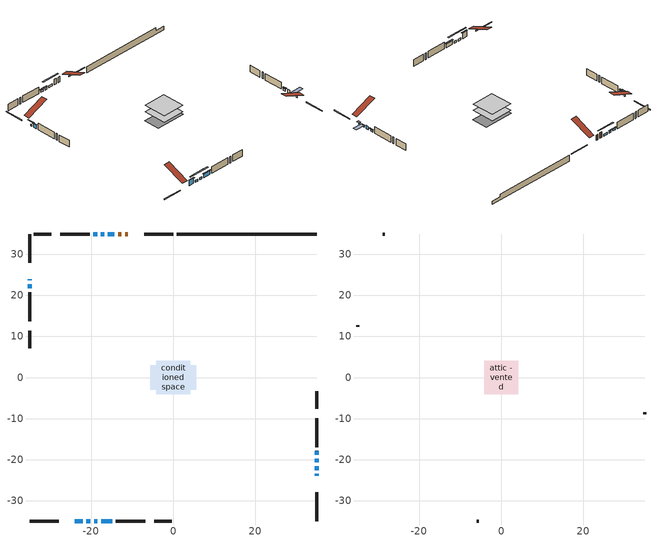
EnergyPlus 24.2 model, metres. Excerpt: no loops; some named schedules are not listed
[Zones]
conditioned space
 floor adiabatic (AdiabaticFloorConstruction): -4.11,-4.11 -4.11,4.11 4.11,4.11 4.11,-4.11 z1.38
 floor foundation (Slab1 construction): -5.55,-2.97 -5.55,2.97 5.55,2.97 5.55,-2.97 z-0.85
 wall outside (RimJoist1 construction): -0.02,35 -7.05,35 / -35,-35 -27.96,-35 / -35,35 -35,27.96 / 35,-35 35,-27.96 z1.38:1.68
 wall outside (AdiabaticWallConstruction 1): -11.05,35 -11.73,35 / -12.66,35 -13.47,35 z1.38:3.41
 wall outside (AdiabaticWallConstruction): 35,-23.97 35,-23.51 z1.38:2.3; -23.97,-35 -22.12,-35 z1.38:3.4; -21.2,-35 -20.23,-35 / -14.4,35 -15.93,35 z1.38:2.14; -19.3,-35 -18.48,-35 / 35,-22.58 35,-21.61 z1.38:2.2; -35,23.97 -35,23.68 z1.38:1.94; 35,-20.69 35,-19.77 z1.38:2.6; 35,-18.84 35,-17.92 / -16.85,35 -17.63,35 / -18.56,35 -19.47,35 z1.38:2.16; -35,22.76 -35,21.72 z1.38:2.61; -17.56,-35 -14.91,-35 z1.38:2.78
 wall outside (Wall1 construction): -20.4,35 -27.51,35 / -13.99,-35 -6.88,-35 / -35,20.8 -35,13.69 / 35,-17 35,-9.89 z1.38:3.82
 wall outside (Wall3 construction): -29.8,35 -34.07,35 / -4.58,-35 -0.32,-35 / -35,11.39 -35,7.13 / 35,-7.59 35,-3.33 z1.38:3.82
 wall foundation (FoundationWall1 construction): 0.91,35,-0.85 0.91,35,1.38 31.59,35,1.38 31.59,35,0.4 35,35,0.4 35,35,-0.85
 window (WindowConstruction 7): 35,-23.96 35,-23.51 z1.38:2.29
 window (WindowConstruction 6): -23.96,-35 -22.12,-35 z1.38:3.4
 window (WindowConstruction 9): -21.19,-35 -20.23,-35 z1.38:2.14
 window (WindowConstruction 10): -19.3,-35 -18.49,-35 z1.38:2.19
 window (WindowConstruction 11): 35,-22.58 35,-21.61 z1.38:2.19
 window (WindowConstruction 12): -14.4,35 -15.93,35 z1.38:2.14
 window (WindowConstruction 8): -35,23.96 -35,23.69 z1.38:1.94
 window (WindowConstruction): 35,-20.68 35,-19.77 z1.38:2.6
 window (WindowConstruction 1): 35,-18.84 35,-17.93 z1.38:2.15
 window (WindowConstruction 2): -16.85,35 -17.63,35 z1.38:2.15
 window (WindowConstruction 3): -18.56,35 -19.47,35 z1.38:2.15
 window (WindowConstruction 4): -35,22.76 -35,21.73 z1.38:2.61
 window (WindowConstruction 5): -17.56,-35 -14.91,-35 z1.38:2.78
 door (Door): -11.05,35 -11.73,35 z1.38:3.41
 door (Door 1): -12.66,35 -13.47,35 z1.38:3.41
 ceiling adiabatic (AdiabaticFloorConstruction): 4.11,-4.11 4.11,4.11 -4.11,4.11 -4.11,-4.11 z1.38
attic - vented
 floor to conditioned space (Floor1 construction Reversed): -4.11,-4.11 -4.11,4.11 4.11,4.11 4.11,-4.11 z3.82
 wall outside (Wall2 construction): -28.43,35 -28.87,35 / -5.95,-35 -5.51,-35 / -35,12.76 -35,12.32 / 35,-8.96 35,-8.52 z1.38:3.82
 roof outside (Roof1 construction): -10.12,35,3.82 -10.12,27.1,7.11 -7.98,27.1,7.11 -7.98,35,3.82; -24.89,-35,3.82 -24.89,-27.1,7.11 -27.03,-27.1,7.11 -27.03,-35,3.82; -35,24.89,3.82 -27.1,24.89,7.11 -27.1,27.03,7.11 -35,27.03,3.82; 35,-24.89,3.82 27.1,-24.89,7.11 27.1,-27.03,7.11 35,-27.03,3.82
shading: 35,-23.2 35,-24.28 35.61,-24.28 35.61,-23.2 z2.61; -21.87,-35 -24.21,-35 -24.21,-35.29 -21.87,-35.29 z3.65; -17.65,-35 -23.77,-35 -23.77,-35.29 -17.65,-35.29 z4.72; -15.91,-35 -21.88,-35 -21.88,-35.29 -15.91,-35.29 z4.77; 35,-21.51 35,-22.68 38.71,-22.68 38.71,-21.51 z2.29; -18.5,35 -11.82,35 -11.82,35.29 -18.5,35.29 z4.72; -35,22.48 -35,25.18 -35.29,25.18 -35.29,22.48 z3.15; 35,-17.68 35,-19.09 35.29,-19.09 35.29,-17.68 z2.4; -17.88,35 -16.6,35 -16.6,35.29 -17.88,35.29 z2.4; -19.72,35 -18.31,35 -18.31,35.29 -19.72,35.29 z2.4; -35,21.43 -35,23.05 -35.29,23.05 -35.29,21.43 z2.91; -14.62,-35 -17.86,-35 -17.86,-35.29 -14.62,-35.29 z3.07
[Building]
Building 1: Terrain=Suburbs
[Site:Location]
Lethbridge CDA_AB: Latitude {deg}=49.7; Longitude {deg}=-112.77; Time Zone {hr}=-7; Elevation {m}=910; Keep Site Location Information=Yes
[Site:GroundTemperature:Shallow]
2.17017, 0.159738, -0.00126401, 0.952787, 4.78277, 8.59492, 11.8998, 13.9934, 14.1713, 12.4685, 9.24786, 5.55266
[Site:WaterMainsTemperature]
Calculation Method=Schedule; Temperature Schedule=mains temperature schedule
[Material] Roughness=Rough; Thermal Absorptance=0.9
Name | Thickness {m} | Conductivity {W/m-K} | Density {kg/m3} | Specific Heat {J/kg-K} | Solar Absorptance | Visible Absorptance
asphalt or fiberglass shingles | 0.00635 | 0.162714 | 1121.4 | 1465.45 | 0.4 | 0.4
ceiling loosefill ins | 0.169333 | 0.0480833 | 16.02 | 1046.75 | 0.7 | 0.7
ceiling stud and cavity | 0.1397 | 0.150831 | 65.682 | 1177.47 | 0.7 | 0.7
concrete 4.0 in. | 0.1016 | 1.803125 | 2242.8 | 837.4 | 0.7 | 0.7
concrete 8.0 in. | 0.2032 | 1.803125 | 2242.8 | 837.4 | 0.7 | 0.7
door material | 0.04445 | 0.188738 | 512.64 | 1214.23 | 0.7 | 0.7
door material 1 | 0.04445 | 0.327969 | 512.64 | 1214.23 | 0.7 | 0.7
exterior vertical ins | 0.00365657 | 0.029427 | 32.04 | 1214.23 | 0.7 | 0.7
floor covering | 0.0127 | 0.0433444 | 54.468 | 1339.84 | 0.6 | 0.6
floor rigid ins; wall rigid ins | 0.512978 | 0.029427 | 32.04 | 1214.23 | 0.7 | 0.7
floor stud and cavity | 0.1397 | 1.75129 | 37.0049 | 1207.88 | 0.7 | 0.7
furniture material conditioned space 1 | 0.1524 | 0.115458 | 640.8 | 1214.23 | 0.6 | 0.6
gypsum board | 0.00254 | 0.160291 | 801 | 837.4 | 0.6 | 0.6
gypsum board 1 | 0.0127 | 0.160291 | 801 | 837.4 | 0.6 | 0.6
gypsum board 2 | 0.0127 | 0.160291 | 801 | 837.4 | 0.7 | 0.7
osb sheathing 0.5 in. | 0.0127 | 0.115458 | 512.64 | 1214.23 | 0.7 | 0.7
osb sheathing 0.75 in. | 0.01905 | 0.115458 | 512.64 | 1214.23 | 0.7 | 0.7
rim joist stud and cavity | 0.0508 | 0.271007 | 50.32683 | 1063.81 | 0.6 | 0.6
wall stud and cavity | 0.0889 | 0.258623 | 50.32683 | 1063.81 | 0.7 | 0.7
wall stud and cavity 1 | 0.0889 | 6.1454 | 50.32683 | 1063.81 | 0.6 | 0.6
wall stud and cavity 2 | 0.1397 | 0.127231 | 139.0536 | 1170.24 | 0.7 | 0.7
wall stud and cavity 3 | 0.0889 | 0.380278 | 52.3479 | 1209.89 | 0.7 | 0.7
wall stud and cavity 4 | 0.0889 | 0.391764 | 83.0341 | 1211.67 | 0.7 | 0.7
wood siding | 0.00254 | 0.102417 | 544.68 | 1172.36 | 0.4 | 0.4
wood siding 1 | 0.0254 | 0.102417 | 544.68 | 1172.36 | 0.4 | 0.4
wood siding 2; wood siding 3; wood siding 4 | 0.0254 | 0.102417 | 544.68 | 1172.36 | 0.7 | 0.7
[WindowMaterial:SimpleGlazingSystem]
Name | U-Factor {W/m2-K} | Solar Heat Gain Coefficient
WindowMaterial | 4.644604 | 0.66
WindowMaterial 1 | 5.09146 | 0.63
WindowMaterial 10 | 2.97187 | 0.55
WindowMaterial 11 | 3.05136 | 0.46
WindowMaterial 2 | 5.31063 | 0.62
WindowMaterial 3 | 2.51479 | 0.39
WindowMaterial 4 | 1.64492 | 0.43
WindowMaterial 5 | 4.21932 | 0.68
WindowMaterial 6 | 4.44815 | 0.52
WindowMaterial 7 | 3.07691 | 0.47
WindowMaterial 8 | 3.02581 | 0.5
WindowMaterial 9 | 3.04227 | 0.48
[Construction]
AdiabaticFloorConstruction: floor stud and cavity, floor rigid ins, osb sheathing 0.75 in., floor covering
AdiabaticWallConstruction: wood siding 3, wall rigid ins, wall stud and cavity 3, gypsum board 1
AdiabaticWallConstruction 1: wood siding 4, wall rigid ins, wall stud and cavity 3, gypsum board 1
Door: door material
Door 1: door material 1
Floor1 construction Reversed: gypsum board 1, ceiling stud and cavity, ceiling loosefill ins
FoundationWall1 construction: concrete 8.0 in., gypsum board 2
furniture construction conditioned space 1: furniture material conditioned space 1
PartitionWallConstruction: gypsum board 1, wall stud and cavity 4, gypsum board 1
RimJoist1 construction: wood siding 2, rim joist stud and cavity
Roof1 construction: asphalt or fiberglass shingles
Slab1 construction: concrete 4.0 in.
Wall1 construction: wood siding, wall stud and cavity, gypsum board
Wall2 construction: wood siding, wall stud and cavity 1
Wall3 construction: wood siding 1, osb sheathing 0.5 in., wall stud and cavity 2, gypsum board 1
WindowConstruction: WindowMaterial
WindowConstruction 1; WindowConstruction 3: WindowMaterial 1
WindowConstruction 10: WindowMaterial 9
WindowConstruction 11: WindowMaterial 10
WindowConstruction 12: WindowMaterial 11
WindowConstruction 2: WindowMaterial 2
WindowConstruction 4: WindowMaterial 3
WindowConstruction 5: WindowMaterial 4
WindowConstruction 6: WindowMaterial 5
WindowConstruction 7: WindowMaterial 6
WindowConstruction 8: WindowMaterial 7
WindowConstruction 9: WindowMaterial 8
[Zone] Multiplier=1; Part of Total Floor Area=Yes
Name | Volume {m3}
attic - vented | 35.5967
conditioned space | 330.9
[Space]
Name | Zone | Volume {m3}
attic - vented 1 | attic - vented | 35.5967
conditioned space 1 | conditioned space | 330.9
[ZoneInfiltration:EffectiveLeakageArea]
infil attic - vented 1: Zone or Space=attic - vented 1; Schedule=Always On Discrete; Effective Air Leakage Area {cm2}=2456.73; Stack Coefficient=0.000398373; Wind Coefficient=1.34854e-05
[ZoneMixing]
whole house fan mix: Zone or Space=attic - vented; Schedule=Always On Continuous; Design Flow Rate Calculation Method=Flow/Zone; Design Flow Rate {m3/s}=0; Source Zone or Space=conditioned space
[SurfaceProperty:ExposedFoundationPerimeter]
Slab1: Exposed Perimeter Calculation Method=TotalExposedPerimeter; Total Exposed Perimeter {m}=34.086
[InternalMass] Zone or ZoneList=conditioned space; Space or SpaceList=conditioned space 1
Name | Construction | Surface Area {m2}
furniture mass conditioned space 1 | furniture construction conditioned space 1 | 53.4401
partition wall mass | PartitionWallConstruction | 133.6
[Lights]
interior lighting: Zone or ZoneList or Space or SpaceList=conditioned space 1; Schedule=interior lighting schedule; Design Level Calculation Method=LightingLevel; Lighting Level {W}=343.2; Return Air Fraction=0; Fraction Radiant=0.6; Fraction Visible=0.2; Fraction Replaceable=1
[People]
occupants: Zone or ZoneList or Space or SpaceList=conditioned space 1; Number of People Schedule=occupants schedule; Number of People Calculation Method=People; Number of People=3; Fraction Radiant=0.314171; Sensible Heat Fraction=0.56303; Activity Level Schedule=occupants activity schedule; Carbon Dioxide Generation Rate {m3/s-W}=0; Enable ASHRAE 55 Comfort Warnings=No; Mean Radiant Temperature Calculation Type=EnclosureAveraged
[ElectricEquipment] Zone or ZoneList or Space or SpaceList=conditioned space 1; Design Level Calculation Method=EquipmentLevel
Name | Schedule | Design Level {W} | Fraction Latent | Fraction Radiant | Fraction Lost
clothes dryer | clothes dryer schedule | 140.772 | 0.015 | 0.081 | 0.85
clothes washer | clothes washer schedule | 32.1985 | 0.03 | 0.162 | 0.7
cooking range | cooking range schedule | 215.147 | 0.08 | 0.432 | 0.2
dishwasher | dishwasher schedule | 66.8632 | 0.3 | 0.18 | 0.4
fridge | fridge schedule | 72.9452 | 0 | 0.6 | 0
mech vent house fan | mech vent house fan schedule | 0 | 0 | 0 | 1
mech vent house fan cfis | mech vent house fan cfis schedule | 0 | 0 | 0 | 0
misc plug loads | misc plug loads schedule | 494.7 | 0.045 | 0.513 | 0.1
whole house fan | Always On Discrete | 0 | 0 | 0 | 1
[OtherEquipment] Zone or ZoneList or Space or SpaceList=conditioned space 1; Design Level Calculation Method=EquipmentLevel
Name | Fuel Type | Schedule | Design Level {W} | Fraction Latent | Fraction Radiant | Fraction Lost
clothes dryer 1 | Electricity | clothes dryer schedule | 0 | 0.015 | 0.081 | 0.85
cooking range 1 | Electricity | cooking range schedule | 0 | 0.08 | 0.432 | 0.2
general water use latent | None | general water use schedule | 62.594 | 1 | 0 | 0
general water use sensible | None | general water use schedule | -61.6891 | 0 | 0.6 | 0
mech vent house fan latent load | None | Always On Discrete | 0 | 1 | 0 | 0
mech vent house fan sensible load | None | Always On Discrete | 0 | 0 | 0 | 0
water heater energy adjustment1 | NaturalGas | Always On Discrete | 0.01 | 0 | 0 | 1
[ZoneInfiltration:DesignFlowRate] Zone or ZoneList or Space or SpaceList=conditioned space 1; Schedule=Always On Discrete; Design Flow Rate Calculation Method=Flow/Zone; Design Flow Rate {m3/s}=0
infil flow; natural vent flow; whole house fan flow
[Foundation:Kiva]
Foundation Kiva 1: Initial Indoor Air Temperature {C}=18; Wall Height Above Grade {m}=1.38001; Wall Depth Below Slab {m}=0.2032; Custom Block Material Name 1=exterior vertical ins; Custom Block Depth 1 {m}=2.23001; Custom Block X Position 1 {m}=0.2159; Custom Block Z Position 1 {m}=0
[Foundation:Kiva:Settings]
Soil Conductivity {W/m-K}=0.849921; Soil Density {kg/m3}=1842.3; Soil Specific Heat {J/kg-K}=418.7; Ground Solar Absorptivity=0.9; Ground Thermal Absorptivity=0.9; Ground Surface Roughness {m}=0.03; Far-Field Width {m}=40; Deep-Ground Boundary Condition=ZeroFlux; Deep-Ground Depth {m}=40; Minimum Cell Dimension {m}=0.2; Maximum Cell Growth Coefficient=3; Simulation Timestep=Timestep
[Exterior:Lights]
exterior lighting: Schedule=exterior lighting schedule; Design Level {W}=75.6
[Schedule:Constant]
Name | Hourly Value
Always On Continuous; mech vent house fan schedule; mech vent house fan cfis schedule; Always On Discrete | 1
occupants activity schedule | 117.228
fridge schedule | 0
[Schedule:Day:Interval]
interior lighting schedule day: No, 01:00, 0.108182, 04:00, 0.0901515, 05:00, 0.0991667, 06:00, 0.162273, 07:00, 0.270455, 08:00, 0.342576, 10:00, 0.369621, 11:00, 0.351591, 12:00, 0.333561, 13:00, 0.324545, 14:00, 0.31553, 15:00, 0.333561, 16:00, 0.369621, 17:00, 0.450758, 18:00, 0.585985, 19:00, 0.775303, 20:00, 0.955606, 21:00, 0.991667, 22:00, 0.712197, 23:00, 0.360606, 24:00, 0.162273
interior lighting schedule default day: No, 24:00, 0
[Schedule:Week:Daily]
interior lighting schedule Week Rule - Jan1-Jan27: interior lighting schedule day, interior lighting schedule day, interior lighting schedule day, interior lighting schedule day, interior lighting schedule day, interior lighting schedule day, interior lighting schedule day, interior lighting schedule default day, interior lighting schedule default day, interior lighting schedule default day, interior lighting schedule default day, interior lighting schedule default day
interior lighting schedule Week Rule - Jan28-Feb3: interior lighting schedule day, interior lighting schedule day, interior lighting schedule day, interior lighting schedule day, interior lighting schedule day 1, interior lighting schedule day 1, interior lighting schedule day 1, interior lighting schedule default day, interior lighting schedule default day, interior lighting schedule default day, interior lighting schedule default day, interior lighting schedule default day
interior lighting schedule Week Rule - Feb4-Feb24: interior lighting schedule day 1, interior lighting schedule day 1, interior lighting schedule day 1, interior lighting schedule day 1, interior lighting schedule day 1, interior lighting schedule day 1, interior lighting schedule day 1, interior lighting schedule default day, interior lighting schedule default day, interior lighting schedule default day, interior lighting schedule default day, interior lighting schedule default day
interior lighting schedule Week Rule - Feb25-Mar3: interior lighting schedule day 1, interior lighting schedule day 1, interior lighting schedule day 1, interior lighting schedule day 1, interior lighting schedule day 2, interior lighting schedule day 2, interior lighting schedule day 2, interior lighting schedule default day, interior lighting schedule default day, interior lighting schedule default day, interior lighting schedule default day, interior lighting schedule default day
interior lighting schedule Week Rule - Mar4-Mar31: interior lighting schedule day 2, interior lighting schedule day 2, interior lighting schedule day 2, interior lighting schedule day 2, interior lighting schedule day 2, interior lighting schedule day 2, interior lighting schedule day 2, interior lighting schedule default day, interior lighting schedule default day, interior lighting schedule default day, interior lighting schedule default day, interior lighting schedule default day
interior lighting schedule Week Rule - Apr1-Apr28: interior lighting schedule day 3, interior lighting schedule day 3, interior lighting schedule day 3, interior lighting schedule day 3, interior lighting schedule day 3, interior lighting schedule day 3, interior lighting schedule day 3, interior lighting schedule default day, interior lighting schedule default day, interior lighting schedule default day, interior lighting schedule default day, interior lighting schedule default day
interior lighting schedule Week Rule - Apr29-May5: interior lighting schedule day 3, interior lighting schedule day 3, interior lighting schedule day 4, interior lighting schedule day 4, interior lighting schedule day 4, interior lighting schedule day 4, interior lighting schedule day 4, interior lighting schedule default day, interior lighting schedule default day, interior lighting schedule default day, interior lighting schedule default day, interior lighting schedule default day
interior lighting schedule Week Rule - May6-May26: interior lighting schedule day 4, interior lighting schedule day 4, interior lighting schedule day 4, interior lighting schedule day 4, interior lighting schedule day 4, interior lighting schedule day 4, interior lighting schedule day 4, interior lighting schedule default day, interior lighting schedule default day, interior lighting schedule default day, interior lighting schedule default day, interior lighting schedule default day
interior lighting schedule Week Rule - May27-Jun2: interior lighting schedule day 4, interior lighting schedule day 4, interior lighting schedule day 4, interior lighting schedule day 4, interior lighting schedule day 4, interior lighting schedule day 5, interior lighting schedule day 5, interior lighting schedule default day, interior lighting schedule default day, interior lighting schedule default day, interior lighting schedule default day, interior lighting schedule default day
interior lighting schedule Week Rule - Jun3-Jun30: interior lighting schedule day 5, interior lighting schedule day 5, interior lighting schedule day 5, interior lighting schedule day 5, interior lighting schedule day 5, interior lighting schedule day 5, interior lighting schedule day 5, interior lighting schedule default day, interior lighting schedule default day, interior lighting schedule default day, interior lighting schedule default day, interior lighting schedule default day
interior lighting schedule Week Rule - Jul1-Jul28: interior lighting schedule day 6, interior lighting schedule day 6, interior lighting schedule day 6, interior lighting schedule day 6, interior lighting schedule day 6, interior lighting schedule day 6, interior lighting schedule day 6, interior lighting schedule default day, interior lighting schedule default day, interior lighting schedule default day, interior lighting schedule default day, interior lighting schedule default day
interior lighting schedule Week Rule - Jul29-Aug4: interior lighting schedule day 6, interior lighting schedule day 6, interior lighting schedule day 6, interior lighting schedule day 7, interior lighting schedule day 7, interior lighting schedule day 7, interior lighting schedule day 7, interior lighting schedule default day, interior lighting schedule default day, interior lighting schedule default day, interior lighting schedule default day, interior lighting schedule default day
interior lighting schedule Week Rule - Aug5-Aug25: interior lighting schedule day 7, interior lighting schedule day 7, interior lighting schedule day 7, interior lighting schedule day 7, interior lighting schedule day 7, interior lighting schedule day 7, interior lighting schedule day 7, interior lighting schedule default day, interior lighting schedule default day, interior lighting schedule default day, interior lighting schedule default day, interior lighting schedule default day
interior lighting schedule Week Rule - Aug26-Sep1: interior lighting schedule day 7, interior lighting schedule day 7, interior lighting schedule day 7, interior lighting schedule day 7, interior lighting schedule day 7, interior lighting schedule day 7, interior lighting schedule day 8, interior lighting schedule default day, interior lighting schedule default day, interior lighting schedule default day, interior lighting schedule default day, interior lighting schedule default day
interior lighting schedule Week Rule - Sep2-Sep29: interior lighting schedule day 8, interior lighting schedule day 8, interior lighting schedule day 8, interior lighting schedule day 8, interior lighting schedule day 8, interior lighting schedule day 8, interior lighting schedule day 8, interior lighting schedule default day, interior lighting schedule default day, interior lighting schedule default day, interior lighting schedule default day, interior lighting schedule default day
interior lighting schedule Week Rule - Sep30-Oct6: interior lighting schedule day 8, interior lighting schedule day 9, interior lighting schedule day 9, interior lighting schedule day 9, interior lighting schedule day 9, interior lighting schedule day 9, interior lighting schedule day 9, interior lighting schedule default day, interior lighting schedule default day, interior lighting schedule default day, interior lighting schedule default day, interior lighting schedule default day
interior lighting schedule Week Rule - Oct7-Oct27: interior lighting schedule day 9, interior lighting schedule day 9, interior lighting schedule day 9, interior lighting schedule day 9, interior lighting schedule day 9, interior lighting schedule day 9, interior lighting schedule day 9, interior lighting schedule default day, interior lighting schedule default day, interior lighting schedule default day, interior lighting schedule default day, interior lighting schedule default day
interior lighting schedule Week Rule - Oct28-Nov3: interior lighting schedule day 9, interior lighting schedule day 9, interior lighting schedule day 9, interior lighting schedule day 9, interior lighting schedule day 10, interior lighting schedule day 10, interior lighting schedule day 10, interior lighting schedule default day, interior lighting schedule default day, interior lighting schedule default day, interior lighting schedule default day, interior lighting schedule default day
interior lighting schedule Week Rule - Nov4-Nov24: interior lighting schedule day 10, interior lighting schedule day 10, interior lighting schedule day 10, interior lighting schedule day 10, interior lighting schedule day 10, interior lighting schedule day 10, interior lighting schedule day 10, interior lighting schedule default day, interior lighting schedule default day, interior lighting schedule default day, interior lighting schedule default day, interior lighting schedule default day
interior lighting schedule Week Rule - Nov25-Dec1: interior lighting schedule day 10, interior lighting schedule day 10, interior lighting schedule day 10, interior lighting schedule day 10, interior lighting schedule day 10, interior lighting schedule day 10, interior lighting schedule day 11, interior lighting schedule default day, interior lighting schedule default day, interior lighting schedule default day, interior lighting schedule default day, interior lighting schedule default day
interior lighting schedule Week Rule - Dec2-Dec31: interior lighting schedule day 11, interior lighting schedule day 11, interior lighting schedule day 11, interior lighting schedule day 11, interior lighting schedule day 11, interior lighting schedule day 11, interior lighting schedule day 11, interior lighting schedule default day, interior lighting schedule default day, interior lighting schedule default day, interior lighting schedule default day, interior lighting schedule default day
occupants schedule Week Rule - Jan1-Dec31: occupants schedule day, occupants schedule day, occupants schedule day, occupants schedule day, occupants schedule day, occupants schedule day, occupants schedule day, occupants schedule default day, occupants schedule default day, occupants schedule default day, occupants schedule default day, occupants schedule default day
clothes dryer schedule Week Rule - Jan1-Dec31: clothes dryer schedule day, clothes dryer schedule day, clothes dryer schedule day, clothes dryer schedule day, clothes dryer schedule day, clothes dryer schedule day, clothes dryer schedule day, clothes dryer schedule default day, clothes dryer schedule default day, clothes dryer schedule default day, clothes dryer schedule default day, clothes dryer schedule default day
clothes washer schedule Week Rule - Jan1-Dec31: clothes washer schedule day, clothes washer schedule day, clothes washer schedule day, clothes washer schedule day, clothes washer schedule day, clothes washer schedule day, clothes washer schedule day, clothes washer schedule default day, clothes washer schedule default day, clothes washer schedule default day, clothes washer schedule default day, clothes washer schedule default day
cooking range schedule Week Rule - Jan1-Dec31: cooking range schedule day, cooking range schedule day, cooking range schedule day, cooking range schedule day, cooking range schedule day, cooking range schedule day, cooking range schedule day, cooking range schedule default day, cooking range schedule default day, cooking range schedule default day, cooking range schedule default day, cooking range schedule default day
dishwasher schedule Week Rule - Jan1-Dec31: dishwasher schedule day, dishwasher schedule day, dishwasher schedule day, dishwasher schedule day, dishwasher schedule day, dishwasher schedule day, dishwasher schedule day, dishwasher schedule default day, dishwasher schedule default day, dishwasher schedule default day, dishwasher schedule default day, dishwasher schedule default day
misc plug loads schedule Week Rule - Jan1-Dec31: misc plug loads schedule day, misc plug loads schedule day, misc plug loads schedule day, misc plug loads schedule day, misc plug loads schedule day, misc plug loads schedule day, misc plug loads schedule day, misc plug loads schedule default day, misc plug loads schedule default day, misc plug loads schedule default day, misc plug loads schedule default day, misc plug loads schedule default day
general water use schedule Week Rule - Jan1-Dec31: general water use schedule day, general water use schedule day, general water use schedule day, general water use schedule day, general water use schedule day, general water use schedule day, general water use schedule day, general water use schedule default day, general water use schedule default day, general water use schedule default day, general water use schedule default day, general water use schedule default day
exterior lighting schedule Week Rule - Jan1-Jan27: exterior lighting schedule day, exterior lighting schedule day, exterior lighting schedule day, exterior lighting schedule day, exterior lighting schedule day, exterior lighting schedule day, exterior lighting schedule day, exterior lighting schedule default day, exterior lighting schedule default day, exterior lighting schedule default day, exterior lighting schedule default day, exterior lighting schedule default day
exterior lighting schedule Week Rule - Jan28-Feb3: exterior lighting schedule day, exterior lighting schedule day, exterior lighting schedule day, exterior lighting schedule day, exterior lighting schedule day 1, exterior lighting schedule day 1, exterior lighting schedule day 1, exterior lighting schedule default day, exterior lighting schedule default day, exterior lighting schedule default day, exterior lighting schedule default day, exterior lighting schedule default day
exterior lighting schedule Week Rule - Feb4-Feb24: exterior lighting schedule day 1, exterior lighting schedule day 1, exterior lighting schedule day 1, exterior lighting schedule day 1, exterior lighting schedule day 1, exterior lighting schedule day 1, exterior lighting schedule day 1, exterior lighting schedule default day, exterior lighting schedule default day, exterior lighting schedule default day, exterior lighting schedule default day, exterior lighting schedule default day
exterior lighting schedule Week Rule - Feb25-Mar3: exterior lighting schedule day 1, exterior lighting schedule day 1, exterior lighting schedule day 1, exterior lighting schedule day 1, exterior lighting schedule day 2, exterior lighting schedule day 2, exterior lighting schedule day 2, exterior lighting schedule default day, exterior lighting schedule default day, exterior lighting schedule default day, exterior lighting schedule default day, exterior lighting schedule default day
exterior lighting schedule Week Rule - Mar4-Mar31: exterior lighting schedule day 2, exterior lighting schedule day 2, exterior lighting schedule day 2, exterior lighting schedule day 2, exterior lighting schedule day 2, exterior lighting schedule day 2, exterior lighting schedule day 2, exterior lighting schedule default day, exterior lighting schedule default day, exterior lighting schedule default day, exterior lighting schedule default day, exterior lighting schedule default day
exterior lighting schedule Week Rule - Apr1-Apr28: exterior lighting schedule day 3, exterior lighting schedule day 3, exterior lighting schedule day 3, exterior lighting schedule day 3, exterior lighting schedule day 3, exterior lighting schedule day 3, exterior lighting schedule day 3, exterior lighting schedule default day, exterior lighting schedule default day, exterior lighting schedule default day, exterior lighting schedule default day, exterior lighting schedule default day
exterior lighting schedule Week Rule - Apr29-May5: exterior lighting schedule day 3, exterior lighting schedule day 3, exterior lighting schedule day 4, exterior lighting schedule day 4, exterior lighting schedule day 4, exterior lighting schedule day 4, exterior lighting schedule day 4, exterior lighting schedule default day, exterior lighting schedule default day, exterior lighting schedule default day, exterior lighting schedule default day, exterior lighting schedule default day
exterior lighting schedule Week Rule - May6-May26: exterior lighting schedule day 4, exterior lighting schedule day 4, exterior lighting schedule day 4, exterior lighting schedule day 4, exterior lighting schedule day 4, exterior lighting schedule day 4, exterior lighting schedule day 4, exterior lighting schedule default day, exterior lighting schedule default day, exterior lighting schedule default day, exterior lighting schedule default day, exterior lighting schedule default day
exterior lighting schedule Week Rule - May27-Jun2: exterior lighting schedule day 4, exterior lighting schedule day 4, exterior lighting schedule day 4, exterior lighting schedule day 4, exterior lighting schedule day 4, exterior lighting schedule day 5, exterior lighting schedule day 5, exterior lighting schedule default day, exterior lighting schedule default day, exterior lighting schedule default day, exterior lighting schedule default day, exterior lighting schedule default day
exterior lighting schedule Week Rule - Jun3-Jun30: exterior lighting schedule day 5, exterior lighting schedule day 5, exterior lighting schedule day 5, exterior lighting schedule day 5, exterior lighting schedule day 5, exterior lighting schedule day 5, exterior lighting schedule day 5, exterior lighting schedule default day, exterior lighting schedule default day, exterior lighting schedule default day, exterior lighting schedule default day, exterior lighting schedule default day
exterior lighting schedule Week Rule - Jul1-Jul28: exterior lighting schedule day 6, exterior lighting schedule day 6, exterior lighting schedule day 6, exterior lighting schedule day 6, exterior lighting schedule day 6, exterior lighting schedule day 6, exterior lighting schedule day 6, exterior lighting schedule default day, exterior lighting schedule default day, exterior lighting schedule default day, exterior lighting schedule default day, exterior lighting schedule default day
exterior lighting schedule Week Rule - Jul29-Aug4: exterior lighting schedule day 6, exterior lighting schedule day 6, exterior lighting schedule day 6, exterior lighting schedule day 7, exterior lighting schedule day 7, exterior lighting schedule day 7, exterior lighting schedule day 7, exterior lighting schedule default day, exterior lighting schedule default day, exterior lighting schedule default day, exterior lighting schedule default day, exterior lighting schedule default day
exterior lighting schedule Week Rule - Aug5-Aug25: exterior lighting schedule day 7, exterior lighting schedule day 7, exterior lighting schedule day 7, exterior lighting schedule day 7, exterior lighting schedule day 7, exterior lighting schedule day 7, exterior lighting schedule day 7, exterior lighting schedule default day, exterior lighting schedule default day, exterior lighting schedule default day, exterior lighting schedule default day, exterior lighting schedule default day
exterior lighting schedule Week Rule - Aug26-Sep1: exterior lighting schedule day 7, exterior lighting schedule day 7, exterior lighting schedule day 7, exterior lighting schedule day 7, exterior lighting schedule day 7, exterior lighting schedule day 7, exterior lighting schedule day 8, exterior lighting schedule default day, exterior lighting schedule default day, exterior lighting schedule default day, exterior lighting schedule default day, exterior lighting schedule default day
exterior lighting schedule Week Rule - Sep2-Sep29: exterior lighting schedule day 8, exterior lighting schedule day 8, exterior lighting schedule day 8, exterior lighting schedule day 8, exterior lighting schedule day 8, exterior lighting schedule day 8, exterior lighting schedule day 8, exterior lighting schedule default day, exterior lighting schedule default day, exterior lighting schedule default day, exterior lighting schedule default day, exterior lighting schedule default day
exterior lighting schedule Week Rule - Sep30-Oct6: exterior lighting schedule day 8, exterior lighting schedule day 9, exterior lighting schedule day 9, exterior lighting schedule day 9, exterior lighting schedule day 9, exterior lighting schedule day 9, exterior lighting schedule day 9, exterior lighting schedule default day, exterior lighting schedule default day, exterior lighting schedule default day, exterior lighting schedule default day, exterior lighting schedule default day
exterior lighting schedule Week Rule - Oct7-Oct27: exterior lighting schedule day 9, exterior lighting schedule day 9, exterior lighting schedule day 9, exterior lighting schedule day 9, exterior lighting schedule day 9, exterior lighting schedule day 9, exterior lighting schedule day 9, exterior lighting schedule default day, exterior lighting schedule default day, exterior lighting schedule default day, exterior lighting schedule default day, exterior lighting schedule default day
exterior lighting schedule Week Rule - Oct28-Nov3: exterior lighting schedule day 9, exterior lighting schedule day 9, exterior lighting schedule day 9, exterior lighting schedule day 9, exterior lighting schedule day 10, exterior lighting schedule day 10, exterior lighting schedule day 10, exterior lighting schedule default day, exterior lighting schedule default day, exterior lighting schedule default day, exterior lighting schedule default day, exterior lighting schedule default day
exterior lighting schedule Week Rule - Nov4-Nov24: exterior lighting schedule day 10, exterior lighting schedule day 10, exterior lighting schedule day 10, exterior lighting schedule day 10, exterior lighting schedule day 10, exterior lighting schedule day 10, exterior lighting schedule day 10, exterior lighting schedule default day, exterior lighting schedule default day, exterior lighting schedule default day, exterior lighting schedule default day, exterior lighting schedule default day
exterior lighting schedule Week Rule - Nov25-Dec1: exterior lighting schedule day 10, exterior lighting schedule day 10, exterior lighting schedule day 10, exterior lighting schedule day 10, exterior lighting schedule day 10, exterior lighting schedule day 10, exterior lighting schedule day 11, exterior lighting schedule default day, exterior lighting schedule default day, exterior lighting schedule default day, exterior lighting schedule default day, exterior lighting schedule default day
exterior lighting schedule Week Rule - Dec2-Dec31: exterior lighting schedule day 11, exterior lighting schedule day 11, exterior lighting schedule day 11, exterior lighting schedule day 11, exterior lighting schedule day 11, exterior lighting schedule day 11, exterior lighting schedule day 11, exterior lighting schedule default day, exterior lighting schedule default day, exterior lighting schedule default day, exterior lighting schedule default day, exterior lighting schedule default day
[Schedule:Year]
interior lighting schedule: interior lighting schedule Week Rule - Jan1-Jan27, 1, 1, 1, 27, interior lighting schedule Week Rule - Jan28-Feb3, 1, 28, 2, 3, interior lighting schedule Week Rule - Feb4-Feb24, 2, 4, 2, 24, interior lighting schedule Week Rule - Feb25-Mar3, 2, 25, 3, 3, interior lighting schedule Week Rule - Mar4-Mar31, 3, 4, 3, 31, interior lighting schedule Week Rule - Apr1-Apr28, 4, 1, 4, 28, interior lighting schedule Week Rule - Apr29-May5, 4, 29, 5, 5, interior lighting schedule Week Rule - May6-May26, 5, 6, 5, 26, interior lighting schedule Week Rule - May27-Jun2, 5, 27, 6, 2, interior lighting schedule Week Rule - Jun3-Jun30, 6, 3, 6, 30, interior lighting schedule Week Rule - Jul1-Jul28, 7, 1, 7, 28, interior lighting schedule Week Rule - Jul29-Aug4, 7, 29, 8, 4, interior lighting schedule Week Rule - Aug5-Aug25, 8, 5, 8, 25, interior lighting schedule Week Rule - Aug26-Sep1, 8, 26, 9, 1, interior lighting schedule Week Rule - Sep2-Sep29, 9, 2, 9, 29, interior lighting schedule Week Rule - Sep30-Oct6, 9, 30, 10, 6, interior lighting schedule Week Rule - Oct7-Oct27, 10, 7, 10, 27, interior lighting schedule Week Rule - Oct28-Nov3, 10, 28, 11, 3, interior lighting schedule Week Rule - Nov4-Nov24, 11, 4, 11, 24, interior lighting schedule Week Rule - Nov25-Dec1, 11, 25, 12, 1, interior lighting schedule Week Rule - Dec2-Dec31, 12, 2, 12, 31
occupants schedule: occupants schedule Week Rule - Jan1-Dec31, 1, 1, 12, 31
clothes dryer schedule: clothes dryer schedule Week Rule - Jan1-Dec31, 1, 1, 12, 31
clothes washer schedule: clothes washer schedule Week Rule - Jan1-Dec31, 1, 1, 12, 31
cooking range schedule: cooking range schedule Week Rule - Jan1-Dec31, 1, 1, 12, 31
dishwasher schedule: dishwasher schedule Week Rule - Jan1-Dec31, 1, 1, 12, 31
misc plug loads schedule: misc plug loads schedule Week Rule - Jan1-Dec31, 1, 1, 12, 31
general water use schedule: general water use schedule Week Rule - Jan1-Dec31, 1, 1, 12, 31
exterior lighting schedule: exterior lighting schedule Week Rule - Jan1-Jan27, 1, 1, 1, 27, exterior lighting schedule Week Rule - Jan28-Feb3, 1, 28, 2, 3, exterior lighting schedule Week Rule - Feb4-Feb24, 2, 4, 2, 24, exterior lighting schedule Week Rule - Feb25-Mar3, 2, 25, 3, 3, exterior lighting schedule Week Rule - Mar4-Mar31, 3, 4, 3, 31, exterior lighting schedule Week Rule - Apr1-Apr28, 4, 1, 4, 28, exterior lighting schedule Week Rule - Apr29-May5, 4, 29, 5, 5, exterior lighting schedule Week Rule - May6-May26, 5, 6, 5, 26, exterior lighting schedule Week Rule - May27-Jun2, 5, 27, 6, 2, exterior lighting schedule Week Rule - Jun3-Jun30, 6, 3, 6, 30, exterior lighting schedule Week Rule - Jul1-Jul28, 7, 1, 7, 28, exterior lighting schedule Week Rule - Jul29-Aug4, 7, 29, 8, 4, exterior lighting schedule Week Rule - Aug5-Aug25, 8, 5, 8, 25, exterior lighting schedule Week Rule - Aug26-Sep1, 8, 26, 9, 1, exterior lighting schedule Week Rule - Sep2-Sep29, 9, 2, 9, 29, exterior lighting schedule Week Rule - Sep30-Oct6, 9, 30, 10, 6, exterior lighting schedule Week Rule - Oct7-Oct27, 10, 7, 10, 27, exterior lighting schedule Week Rule - Oct28-Nov3, 10, 28, 11, 3, exterior lighting schedule Week Rule - Nov4-Nov24, 11, 4, 11, 24, exterior lighting schedule Week Rule - Nov25-Dec1, 11, 25, 12, 1, exterior lighting schedule Week Rule - Dec2-Dec31, 12, 2, 12, 31
[Schedule:Compact]
mains temperature schedule: Through: 01/01, For: AllDays, Until: 24:00, 6.68667, Through: 01/02, For: AllDays, Until: 24:00, 6.61944, Through: 01/03, For: AllDays, Until: 24:00, 6.55333, Through: 01/04, For: AllDays, Until: 24:00, 6.48778, Through: 01/05, For: AllDays, Until: 24:00, 6.42389, Through: 01/06, For: AllDays, Until: 24:00, 6.36111, Through: 01/07, For: AllDays, Until: 24:00, 6.29944, Through: 01/08, For: AllDays, Until: 24:00, 6.23889, Through: 01/09, For: AllDays, Until: 24:00, 6.17944, Through: 01/10, For: AllDays, Until: 24:00, 6.12111, Through: 01/11, For: AllDays, Until: 24:00, 6.06444, Through: 01/12, For: AllDays, Until: 24:00, 6.00833, Through: 01/13, For: AllDays, Until: 24:00, 5.95389, Through: 01/14, For: AllDays, Until: 24:00, 5.90111, Through: 01/15, For: AllDays, Until: 24:00, 5.84889, Through: 01/16, For: AllDays, Until: 24:00, 5.79833, Through: 01/17, For: AllDays, Until: 24:00, 5.74889, Through: 01/18, For: AllDays, Until: 24:00, 5.70111, Through: 01/19, For: AllDays, Until: 24:00, 5.65444, Through: 01/20, For: AllDays, Until: 24:00, 5.60944, Through: 01/21, For: AllDays, Until: 24:00, 5.56556, Through: 01/22, For: AllDays, Until: 24:00, 5.52333, Through: 01/23, For: AllDays, Until: 24:00, 5.48222, Through: 01/24, For: AllDays, Until: 24:00, 5.44222, Through: 01/25, For: AllDays, Until: 24:00, 5.40389, Through: 01/26, For: AllDays, Until: 24:00, 5.36722, Through: 01/27, For: AllDays, Until: 24:00, 5.33222, Through: 01/28, For: AllDays, Until: 24:00, 5.29833, Through: 01/29, For: AllDays, Until: 24:00, 5.26556, Through: 01/30, For: AllDays, Until: 24:00, 5.235, Through: 01/31, For: AllDays, Until: 24:00, 5.20556, Through: 02/01, For: AllDays, Until: 24:00, 5.17722, Through: 02/02, For: AllDays, Until: 24:00, 5.15111, Through: 02/03, For: AllDays, Until: 24:00, 5.12611, Through: 02/04, For: AllDays, Until: 24:00, 5.10278, Through: 02/05, For: AllDays, Until: 24:00, 5.08056, Through: 02/06, For: AllDays, Until: 24:00, 5.06, Through: 02/07, For: AllDays, Until: 24:00, 5.04167, Through: 02/08, For: AllDays, Until: 24:00, 5.02389, Through: 02/09, For: AllDays, Until: 24:00, 5.00833, Through: 02/10, For: AllDays, Until: 24:00, 4.99444, Through: 02/11, For: AllDays, Until: 24:00, 4.98167, Through: 02/12, For: AllDays, Until: 24:00, 4.97056, Through: 02/13, For: AllDays, Until: 24:00, 4.96111, Through: 02/14, For: AllDays, Until: 24:00, 4.95333, Through: 02/15, For: AllDays, Until: 24:00, 4.94667, Through: 02/16, For: AllDays, Until: 24:00, 4.94222, Through: 02/17, For: AllDays, Until: 24:00, 4.93889, Through: 02/18, For: AllDays, Until: 24:00, 4.93722, Through: 02/19, For: AllDays, Until: 24:00, 4.93722, Through: 02/20, For: AllDays, Until: 24:00, 4.93833, Through: 02/21, For: AllDays, Until: 24:00, 4.94167, Through: 02/22, For: AllDays, Until: 24:00, 4.94611, Through: 02/23, For: AllDays, Until: 24:00, 4.95278, Through: 02/24, For: AllDays, Until: 24:00, 4.96056, Through: 02/25, For: AllDays, Until: 24:00, 4.96944, Through: 02/26, For: AllDays, Until: 24:00, 4.98056, Through: 02/27, For: AllDays, Until: 24:00, 4.99333, Through: 02/28, For: AllDays, Until: 24:00, 5.00722, Through: 03/01, For: AllDays, Until: 24:00, 5.02278, Through: 03/02, For: AllDays, Until: 24:00, 5.04, Through: 03/03, For: AllDays, Until: 24:00, 5.05833, Through: 03/04, For: AllDays, Until: 24:00, 5.07889, Through: 03/05, For: AllDays, Until: 24:00, 5.10056, Through: 03/06, For: AllDays, Until: 24:00, 5.12389, Through: 03/07, For: AllDays, Until: 24:00, 5.14889, Through: 03/08, For: AllDays, Until: 24:00, 5.175, Through: 03/09, For: AllDays, Until: 24:00, 5.20278, Through: 03/10, For: AllDays, Until: 24:00, 5.23222, Through: 03/11, For: AllDays, Until: 24:00, 5.26278, Through: 03/12, For: AllDays, Until: 24:00, 5.29556, Through: 03/13, For: AllDays, Until: 24:00, 5.32889, Through: 03/14, For: AllDays, Until: 24:00, 5.36444, Through: 03/15, For: AllDays, Until: 24:00, 5.40111, Through: 03/16, For: AllDays, Until: 24:00, 5.43889, Through: 03/17, For: AllDays, Until: 24:00, 5.47833, Through: 03/18, For: AllDays, Until: 24:00, 5.51944, Through: 03/19, For: AllDays, Until: 24:00, 5.56167, Through: 03/20, For: AllDays, Until: 24:00, 5.60556, Through: 03/21, For: AllDays, Until: 24:00, 5.65056, Through: 03/22, For: AllDays, Until: 24:00, 5.69722, Through: 03/23, For: AllDays, Until: 24:00, 5.745, Through: 03/24, For: AllDays, Until: 24:00, 5.79444, Through: 03/25, For: AllDays, Until: 24:00, 5.84444, Through: 03/26, For: AllDays, Until: 24:00, 5.89667, Through: 03/27, For: AllDays, Until: 24:00, 5.94944, Through: 03/28, For: AllDays, Until: 24:00, 6.00389, Through: 03/29, For: AllDays, Until: 24:00, 6.05944, Through: 03/30, For: AllDays, Until: 24:00, 6.11611, Through: 03/31, For: AllDays, Until: 24:00, 6.17444, Through: 04/01, For: AllDays, Until: 24:00, 6.23389, Through: 04/02, For: AllDays, Until: 24:00, 6.29444, Through: 04/03, For: AllDays, Until: 24:00, 6.35611, Through: 04/04, For: AllDays, Until: 24:00, 6.41889, Through: 04/05, For: AllDays, Until: 24:00, 6.48278, Through: 04/06, For: AllDays, Until: 24:00, 6.54778, Through: 04/07, For: AllDays, Until: 24:00, 6.61389, Through: 04/08, For: AllDays, Until: 24:00, 6.68111, Through: 04/09, For: AllDays, Until: 24:00, 6.74944, Through: 04/10, For: AllDays, Until: 24:00, 6.81889, Through: 04/11, For: AllDays, Until: 24:00, 6.88889, Through: 04/12, For: AllDays, Until: 24:00, 6.96056, Through: 04/13, For: AllDays, Until: 24:00, 7.03278, Through: 04/14, For: AllDays, Until: 24:00, 7.10611, Through: 04/15, For: AllDays, Until: 24:00, 7.18, Through: 04/16, For: AllDays, Until: 24:00, 7.255, Through: 04/17, For: AllDays, Until: 24:00, 7.33111, Through: 04/18, For: AllDays, Until: 24:00, 7.40833, Through: 04/19, For: AllDays, Until: 24:00, 7.48611, Through: 04/20, For: AllDays, Until: 24:00, 7.56444, Through: 04/21, For: AllDays, Until: 24:00, 7.64389, Through: 04/22, For: AllDays, Until: 24:00, 7.72389, Through: 04/23, For: AllDays, Until: 24:00, 7.80444, Through: 04/24, For: AllDays, Until: 24:00, 7.88611, Through: 04/25, For: AllDays, Until: 24:00, 7.96833, Through: 04/26, For: AllDays, Until: 24:00, 8.05167, Through: 04/27, For: AllDays, Until: 24:00, 8.135, Through: 04/28, For: AllDays, Until: 24:00, 8.21944, Through: 04/29, For: AllDays, Until: 24:00, 8.30389, Through: 04/30, For: AllDays, Until: 24:00, 8.38944, Through: 05/01, For: AllDays, Until: 24:00, 8.47556, Through: 05/02, For: AllDays, Until: 24:00, 8.56222, Through: 05/03, For: AllDays, Until: 24:00, 8.64889, Through: 05/04, For: AllDays, Until: 24:00, 8.73667, Through: 05/05, For: AllDays, Until: 24:00, 8.82444, Through: 05/06, For: AllDays, Until: 24:00, 8.91278, Through: 05/07, For: AllDays, Until: 24:00, 9.00167, Through: 05/08, For: AllDays, Until: 24:00, 9.09056, Through: 05/09, For: AllDays, Until: 24:00, 9.18, Through: 05/10, For: AllDays, Until: 24:00, 9.27, Through: 05/11, For: AllDays, Until: 24:00, 9.36, Through: 05/12, For: AllDays, Until: 24:00, 9.45, Through: 05/13, For: AllDays, Until: 24:00, 9.54056, Through: 05/14, For: AllDays, Until: 24:00, 9.63167, Through: 05/15, For: AllDays, Until: 24:00, 9.72278, Through: 05/16, For: AllDays, Until: 24:00, 9.81389, Through: 05/17, For: AllDays, Until: 24:00, 9.905, Through: 05/18, For: AllDays, Until: 24:00, 9.99611, Through: 05/19, For: AllDays, Until: 24:00, 10.0878, Through: 05/20, For: AllDays, Until: 24:00, 10.1794, Through: 05/21, For: AllDays, Until: 24:00, 10.2706, Through: 05/22, For: AllDays, Until: 24:00, 10.3622, Through: 05/23, For: AllDays, Until: 24:00, 10.4539, Through: 05/24, For: AllDays, Until: 24:00, 10.545, Through: 05/25, For: AllDays, Until: 24:00, 10.6367, Through: 05/26, For: AllDays, Until: 24:00, 10.7278, Through: 05/27, For: AllDays, Until: 24:00, 10.8189, Through: 05/28, For: AllDays, Until: 24:00, 10.9094, Through: 05/29, For: AllDays, Until: 24:00, 11.0006, Through: 05/30, For: AllDays, Until: 24:00, 11.0906, Through: 05/31, For: AllDays, Until: 24:00, 11.1811, Through: 06/01, For: AllDays, Until: 24:00, 11.2711, Through: 06/02, For: AllDays, Until: 24:00, 11.3606, Through: 06/03, For: AllDays, Until: 24:00, 11.45, Through: 06/04, For: AllDays, Until: 24:00, 11.5389, Through: 06/05, For: AllDays, Until: 24:00, 11.6278, Through: 06/06, For: AllDays, Until: 24:00, 11.7156, Through: 06/07, For: AllDays, Until: 24:00, 11.8033, Through: 06/08, For: AllDays, Until: 24:00, 11.8906, Through: 06/09, For: AllDays, Until: 24:00, 11.9778, Through: 06/10, For: AllDays, Until: 24:00, 12.0639, Through: 06/11, For: AllDays, Until: 24:00, 12.1494, Through: 06/12, For: AllDays, Until: 24:00, 12.235, Through: 06/13, For: AllDays, Until: 24:00, 12.3194, Through: 06/14, For: AllDays, Until: 24:00, 12.4033, Through: 06/15, For: AllDays, Until: 24:00, 12.4867, Through: 06/16, For: AllDays, Until: 24:00, 12.5694, Through: 06/17, For: AllDays, Until: 24:00, 12.6517, Through: 06/18, For: AllDays, Until: 24:00, 12.7328, Through: 06/19, For: AllDays, Until: 24:00, 12.8133, Through: 06/20, For: AllDays, Until: 24:00, 12.8933, Through: 06/21, For: AllDays, Until: 24:00, 12.9722, Through: 06/22, For: AllDays, Until: 24:00, 13.0506, Through: 06/23, For: AllDays, Until: 24:00, 13.1283, Through: 06/24, For: AllDays, Until: 24:00, 13.2044, Through: 06/25, For: AllDays, Until: 24:00, 13.2806, Through: 06/26, For: AllDays, Until: 24:00, 13.355, Through: 06/27, For: AllDays, Until: 24:00, 13.4289, Through: 06/28, For: AllDays, Until: 24:00, 13.5022, Through: 06/29, For: AllDays, Until: 24:00, 13.5739, Through: 06/30, For: AllDays, Until: 24:00, 13.645, Through: 07/01, For: AllDays, Until: 24:00, 13.715, Through: 07/02, For: AllDays, Until: 24:00, 13.7839, Through: 07/03, For: AllDays, Until: 24:00, 13.8517, Through: 07/04, For: AllDays, Until: 24:00, 13.9189, Through: 07/05, For: AllDays, Until: 24:00, 13.9844, Through: 07/06, For: AllDays, Until: 24:00, 14.0489, Through: 07/07, For: AllDays, Until: 24:00, 14.1128, Through: 07/08, For: AllDays, Until: 24:00, 14.175, Through: 07/09, For: AllDays, Until: 24:00, 14.2361, Through: 07/10, For: AllDays, Until: 24:00, 14.2961, Through: 07/11, For: AllDays, Until: 24:00, 14.355, Through: 07/12, For: AllDays, Until: 24:00, 14.4128, Through: 07/13, For: AllDays, Until: 24:00, 14.4689, Through: 07/14, For: AllDays, Until: 24:00, 14.5244, Through: 07/15, For: AllDays, Until: 24:00, 14.5783, Through: 07/16, For: AllDays, Until: 24:00, 14.6311, Through: 07/17, For: AllDays, Until: 24:00, 14.6822, Through: 07/18, For: AllDays, Until: 24:00, 14.7322, Through: 07/19, For: AllDays, Until: 24:00, 14.7811, Through: 07/20, For: AllDays, Until: 24:00, 14.8283, Through: 07/21, For: AllDays, Until: 24:00, 14.8744, Through: 07/22, For: AllDays, Until: 24:00, 14.9189, Through: 07/23, For: AllDays, Until: 24:00, 14.9622, Through: 07/24, For: AllDays, Until: 24:00, 15.0039, Through: 07/25, For: AllDays, Until: 24:00, 15.0444, Through: 07/26, For: AllDays, Until: 24:00, 15.0833, Through: 07/27, For: AllDays, Until: 24:00, 15.1211, Through: 07/28, For: AllDays, Until: 24:00, 15.1572, Through: 07/29, For: AllDays, Until: 24:00, 15.1917, Through: 07/30, For: AllDays, Until: 24:00, 15.225, Through: 07/31, For: AllDays, Until: 24:00, 15.2567, Through: 08/01, For: AllDays, Until: 24:00, 15.2872, Through: 08/02, For: AllDays, Until: 24:00, 15.3156, Through: 08/03, For: AllDays, Until: 24:00, 15.3433, Through: 08/04, For: AllDays, Until: 24:00, 15.3689, Through: 08/05, For: AllDays, Until: 24:00, 15.3933, Through: 08/06, For: AllDays, Until: 24:00, 15.4161, Through: 08/07, For: AllDays, Until: 24:00, 15.4372, Through: 08/08, For: AllDays, Until: 24:00, 15.4567, Through: 08/09, For: AllDays, Until: 24:00, 15.475, Through: 08/10, For: AllDays, Until: 24:00, 15.4917, Through: 08/11, For: AllDays, Until: 24:00, 15.5067, Through: 08/12, For: AllDays, Until: 24:00, 15.52, Through: 08/13, For: AllDays, Until: 24:00, 15.5322, Through: 08/14, For: AllDays, Until: 24:00, 15.5422, Through: 08/15, For: AllDays, Until: 24:00, 15.5511, Through: 08/16, For: AllDays, Until: 24:00, 15.5583, Through: 08/17, For: AllDays, Until: 24:00, 15.5639, Through: 08/18, For: AllDays, Until: 24:00, 15.5683, Through: 08/19, For: AllDays, Until: 24:00, 15.5706, Through: 08/20, For: AllDays, Until: 24:00, 15.5717, Through: 08/21, For: AllDays, Until: 24:00, 15.5711, Through: 08/22, For: AllDays, Until: 24:00, 15.5689, Through: 08/23, For: AllDays, Until: 24:00, 15.565, Through: 08/24, For: AllDays, Until: 24:00, 15.5594, Through: 08/25, For: AllDays, Until: 24:00, 15.5528, Through: 08/26, For: AllDays, Until: 24:00, 15.5444, Through: 08/27, For: AllDays, Until: 24:00, 15.5344, Through: 08/28, For: AllDays, Until: 24:00, 15.5228, Through: 08/29, For: AllDays, Until: 24:00, 15.5094, Through: 08/30, For: AllDays, Until: 24:00, 15.4944, Through: 08/31, For: AllDays, Until: 24:00, 15.4783, Through: 09/01, For: AllDays, Until: 24:00, 15.4606, Through: 09/02, For: AllDays, Until: 24:00, 15.4411, Through: 09/03, For: AllDays, Until: 24:00, 15.42, Through: 09/04, For: AllDays, Until: 24:00, 15.3978, Through: 09/05, For: AllDays, Until: 24:00, 15.3739, Through: 09/06, For: AllDays, Until: 24:00, 15.3483, Through: 09/07, For: AllDays, Until: 24:00, 15.3211, Through: 09/08, For: AllDays, Until: 24:00, 15.2928, Through: 09/09, For: AllDays, Until: 24:00, 15.2628, Through: 09/10, For: AllDays, Until: 24:00, 15.2311, Through: 09/11, For: AllDays, Until: 24:00, 15.1983, Through: 09/12, For: AllDays, Until: 24:00, 15.1639, Through: 09/13, For: AllDays, Until: 24:00, 15.1283, Through: 09/14, For: AllDays, Until: 24:00, 15.0906, Through: 09/15, For: AllDays, Until: 24:00, 15.0522, Through: 09/16, For: AllDays, Until: 24:00, 15.0117, Through: 09/17, For: AllDays, Until: 24:00, 14.9706, Through: 09/18, For: AllDays, Until: 24:00, 14.9272, Through: 09/19, For: AllDays, Until: 24:00, 14.8828, Through: 09/20, For: AllDays, Until: 24:00, 14.8372, Through: 09/21, For: AllDays, Until: 24:00, 14.79, Through: 09/22, For: AllDays, Until: 24:00, 14.7417, Through: 09/23, For: AllDays, Until: 24:00, 14.6922, Through: 09/24, For: AllDays, Until: 24:00, 14.6411, Through: 09/25, For: AllDays, Until: 24:00, 14.5889, Through: 09/26, For: AllDays, Until: 24:00, 14.535, Through: 09/27, For: AllDays, Until: 24:00, 14.48, Through: 09/28, For: AllDays, Until: 24:00, 14.4239, Through: 09/29, For: AllDays, Until: 24:00, 14.3667, Through: 09/30, For: AllDays, Until: 24:00, 14.3078, Through: 10/01, For: AllDays, Until: 24:00, 14.2483, Through: 10/02, For: AllDays, Until: 24:00, 14.1872, Through: 10/03, For: AllDays, Until: 24:00, 14.125, Through: 10/04, For: AllDays, Until: 24:00, 14.0617, Through: 10/05, For: AllDays, Until: 24:00, 13.9972, Through: 10/06, For: AllDays, Until: 24:00, 13.9317, Through: 10/07, For: AllDays, Until: 24:00, 13.865, Through: 10/08, For: AllDays, Until: 24:00, 13.7972, Through: 10/09, For: AllDays, Until: 24:00, 13.7283, Through: 10/10, For: AllDays, Until: 24:00, 13.6589, Through: 10/11, For: AllDays, Until: 24:00, 13.5878, Through: 10/12, For: AllDays, Until: 24:00, 13.5161, Through: 10/13, For: AllDays, Until: 24:00, 13.4433, Through: 10/14, For: AllDays, Until: 24:00, 13.37, Through: 10/15, For: AllDays, Until: 24:00, 13.295, Through: 10/16, For: AllDays, Until: 24:00, 13.2194, Through: 10/17, For: AllDays, Until: 24:00, 13.1433, Through: 10/18, For: AllDays, Until: 24:00, 13.0661, Through: 10/19, For: AllDays, Until: 24:00, 12.9878, Through: 10/20, For: AllDays, Until: 24:00, 12.9089, Through: 10/21, For: AllDays, Until: 24:00, 12.8294, Through: 10/22, For: AllDays, Until: 24:00, 12.7489, Through: 10/23, For: AllDays, Until: 24:00, 12.6678, Through: 10/24, For: AllDays, Until: 24:00, 12.5856, Through: 10/25, For: AllDays, Until: 24:00, 12.5033, Through: 10/26, For: AllDays, Until: 24:00, 12.42, Through: 10/27, For: AllDays, Until: 24:00, 12.3361, Through: 10/28, For: AllDays, Until: 24:00, 12.2517, Through: 10/29, For: AllDays, Until: 24:00, 12.1667, Through: 10/30, For: AllDays, Until: 24:00, 12.0806, Through: 10/31, For: AllDays, Until: 24:00, 11.9944, Through: 11/01, For: AllDays, Until: 24:00, 11.9078, Through: 11/02, For: AllDays, Until: 24:00, 11.8206, Through: 11/03, For: AllDays, Until: 24:00, 11.7328, Through: 11/04, For: AllDays, Until: 24:00, 11.645, Through: 11/05, For: AllDays, Until: 24:00, 11.5561, Through: 11/06, For: AllDays, Until: 24:00, 11.4672, Through: 11/07, For: AllDays, Until: 24:00, 11.3783, Through: 11/08, For: AllDays, Until: 24:00, 11.2883, Through: 11/09, For: AllDays, Until: 24:00, 11.1989, Through: 11/10, For: AllDays, Until: 24:00, 11.1083, Through: 11/11, For: AllDays, Until: 24:00, 11.0183, Through: 11/12, For: AllDays, Until: 24:00, 10.9272, Through: 11/13, For: AllDays, Until: 24:00, 10.8367, Through: 11/14, For: AllDays, Until: 24:00, 10.7456, Through: 11/15, For: AllDays, Until: 24:00, 10.6544, Through: 11/16, For: AllDays, Until: 24:00, 10.5628, Through: 11/17, For: AllDays, Until: 24:00, 10.4717, Through: 11/18, For: AllDays, Until: 24:00, 10.38, Through: 11/19, For: AllDays, Until: 24:00, 10.2889, Through: 11/20, For: AllDays, Until: 24:00, 10.1972, Through: 11/21, For: AllDays, Until: 24:00, 10.1056, Through: 11/22, For: AllDays, Until: 24:00, 10.0144, Through: 11/23, For: AllDays, Until: 24:00, 9.92278, Through: 11/24, For: AllDays, Until: 24:00, 9.83167, Through: 11/25, For: AllDays, Until: 24:00, 9.74056, Through: 11/26, For: AllDays, Until: 24:00, 9.64944, Through: 11/27, For: AllDays, Until: 24:00, 9.55889, Through: 11/28, For: AllDays, Until: 24:00, 9.46778, Through: 11/29, For: AllDays, Until: 24:00, 9.37778, Through: 11/30, For: AllDays, Until: 24:00, 9.28722, Through: 12/01, For: AllDays, Until: 24:00, 9.19778, Through: 12/02, For: AllDays, Until: 24:00, 9.10833, Through: 12/03, For: AllDays, Until: 24:00, 9.01889, Through: 12/04, For: AllDays, Until: 24:00, 8.93, Through: 12/05, For: AllDays, Until: 24:00, 8.84167, Through: 12/06, For: AllDays, Until: 24:00, 8.75389, Through: 12/07, For: AllDays, Until: 24:00, 8.66611, Through: 12/08, For: AllDays, Until: 24:00, 8.57889, Through: 12/09, For: AllDays, Until: 24:00, 8.49222, Through: 12/10, For: AllDays, Until: 24:00, 8.40667, Through: 12/11, For: AllDays, Until: 24:00, 8.32111, Through: 12/12, For: AllDays, Until: 24:00, 8.23611, Through: 12/13, For: AllDays, Until: 24:00, 8.15167, Through: 12/14, For: AllDays, Until: 24:00, 8.06778, Through: 12/15, For: AllDays, Until: 24:00, 7.985, Through: 12/16, For: AllDays, Until: 24:00, 7.90222, Through: 12/17, For: AllDays, Until: 24:00, 7.82056, Through: 12/18, For: AllDays, Until: 24:00, 7.73944, Through: 12/19, For: AllDays, Until: 24:00, 7.65944, Through: 12/20, For: AllDays, Until: 24:00, 7.58, Through: 12/21, For: AllDays, Until: 24:00, 7.50111, Through: 12/22, For: AllDays, Until: 24:00, 7.42333, Through: 12/23, For: AllDays, Until: 24:00, 7.34611, Through: 12/24, For: AllDays, Until: 24:00, 7.27, Through: 12/25, For: AllDays, Until: 24:00, 7.195, Through: 12/26, For: AllDays, Until: 24:00, 7.12056, Through: 12/27, For: AllDays, Until: 24:00, 7.04722, Through: 12/28, For: AllDays, Until: 24:00, 6.97444, Through: 12/29, For: AllDays, Until: 24:00, 6.90278, Through: 12/30, For: AllDays, Until: 24:00, 6.83222, Through: 12/31, For: AllDays, Until: 24:00, 6.76278
